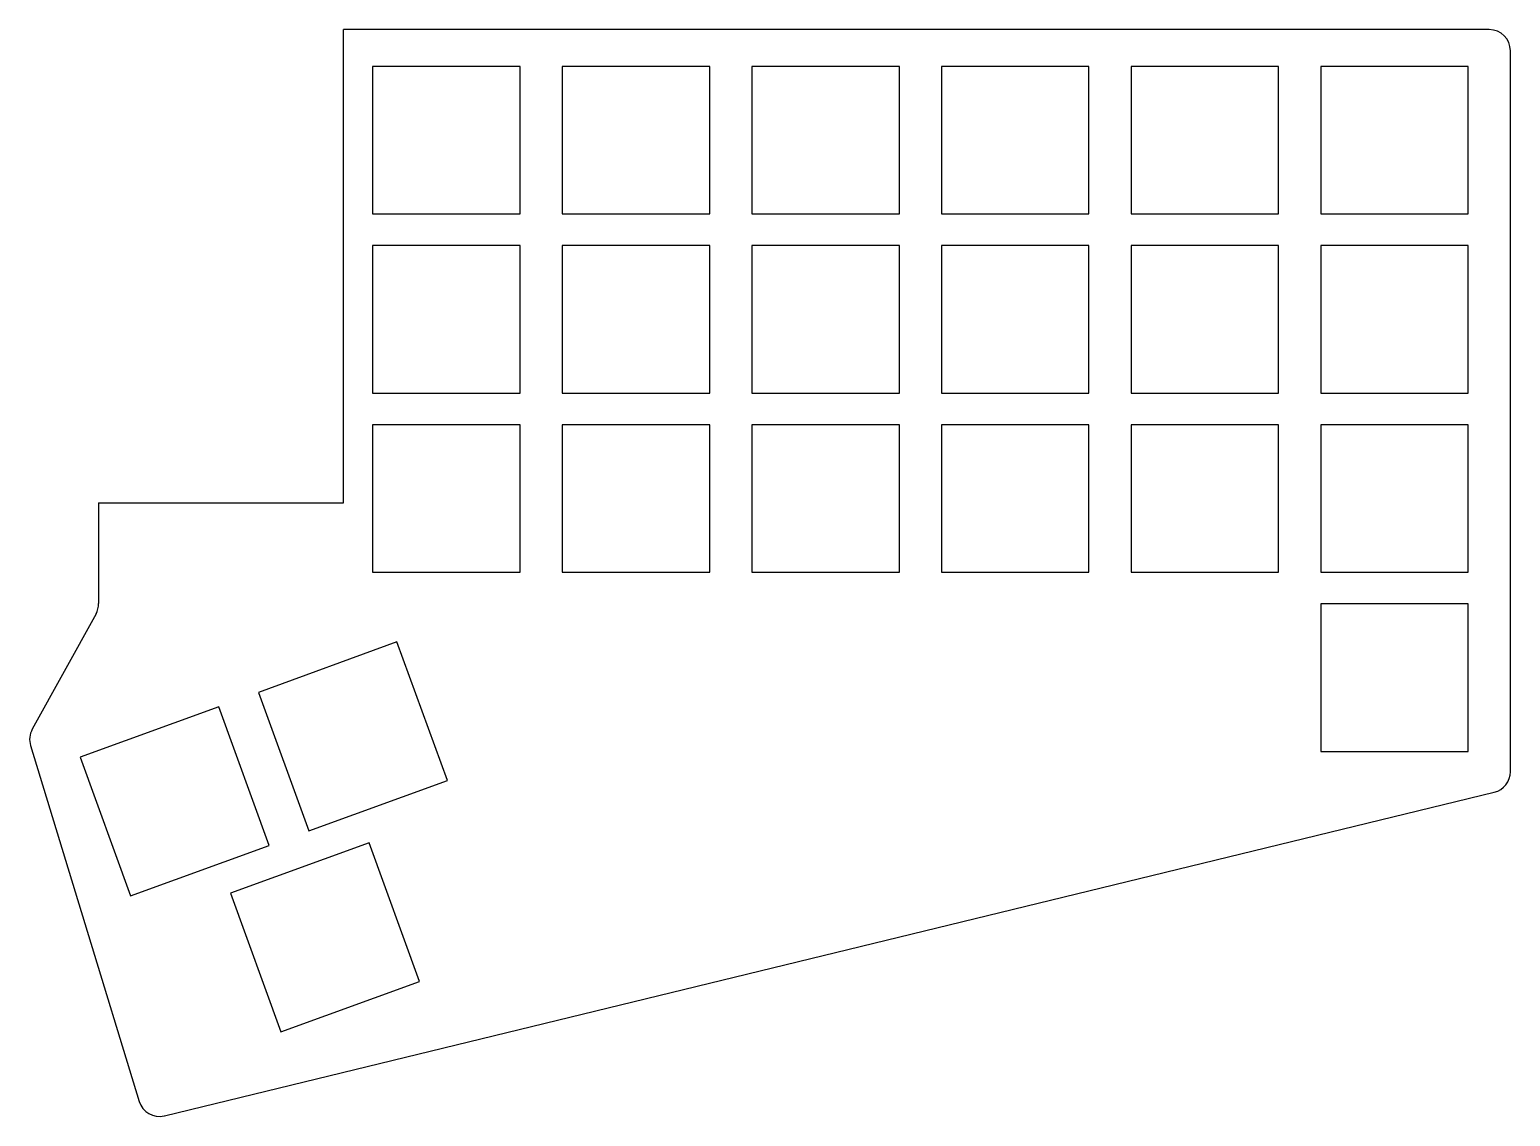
# Model space of a CAD drawing. Header units: millimetres. Extents: x 280 to 421, y -142 to -38.
import ezdxf

# ---------------------------------------------------------------- set-up
doc = ezdxf.new("R2010")
doc.units = ezdxf.units.MM

msp = doc.modelspace()

# ---------------------------------------------------------------- linework, layer by layer
for p, q in [((419, -38.5), (310.25, -38.5)), ((310.25, -83.4), (310.25, -38.5)), ((421, -108.93), (421, -40.5)), ((327, -42), (313, -42)), ((313, -42), (313, -56)), ((327, -56), (327, -42)), ((345, -42), (331, -42)), ((331, -42), (331, -56)), ((345, -56), (345, -42)), ((363, -42), (349, -42)), ((349, -42), (349, -56)), ((363, -56), (363, -42)), ((381, -42), (367, -42)), ((367, -42), (367, -56)), ((381, -56), (381, -42)), ((399, -42), (385, -42)), ((385, -42), (385, -56)), ((399, -56), (399, -42)), ((417, -42), (403, -42)), ((403, -42), (403, -56)), ((417, -56), (417, -42)), ((313, -56), (327, -56)), ((331, -56), (345, -56)), ((349, -56), (363, -56)), ((367, -56), (381, -56)), ((385, -56), (399, -56)), ((403, -56), (417, -56)), ((327, -59), (313, -59)), ((313, -59), (313, -73)), ((327, -73), (327, -59)), ((345, -59), (331, -59)), ((331, -59), (331, -73)), ((345, -73), (345, -59)), ((363, -59), (349, -59)), ((349, -59), (349, -73)), ((363, -73), (363, -59)), ((381, -59), (367, -59)), ((367, -59), (367, -73)), ((381, -73), (381, -59)), ((399, -59), (385, -59)), ((385, -59), (385, -73)), ((399, -73), (399, -59)), ((417, -59), (403, -59)), ((403, -59), (403, -73)), ((417, -73), (417, -59)), ((313, -73), (327, -73)), ((331, -73), (345, -73)), ((349, -73), (363, -73)), ((367, -73), (381, -73)), ((385, -73), (399, -73)), ((403, -73), (417, -73)), ((327, -76), (313, -76)), ((313, -76), (313, -90)), ((327, -90), (327, -76)), ((345, -76), (331, -76)), ((331, -76), (331, -90)), ((345, -90), (345, -76)), ((363, -76), (349, -76)), ((349, -76), (349, -90)), ((363, -90), (363, -76)), ((381, -76), (367, -76)), ((367, -76), (367, -90)), ((381, -90), (381, -76)), ((399, -76), (385, -76)), ((385, -76), (385, -90)), ((399, -90), (399, -76)), ((417, -76), (403, -76)), ((403, -76), (403, -90)), ((417, -90), (417, -76)), ((287, -83.4), (287, -92.98)), ((287, -83.4), (310.25, -83.4)), ((313, -90), (327, -90)), ((331, -90), (345, -90)), ((349, -90), (363, -90)), ((367, -90), (381, -90)), ((385, -90), (399, -90)), ((403, -90), (417, -90)), ((286.75, -93.95), (280.7, -104.9)), ((417, -93), (403, -93)), ((403, -93), (403, -107)), ((417, -107), (417, -93)), ((315.31, -96.62), (302.16, -101.41)), ((320.1, -109.78), (315.31, -96.62)), ((302.16, -101.41), (306.94, -114.56)), ((298.4, -102.78), (285.24, -107.56)), ((303.19, -115.93), (298.4, -102.78)), ((280.53, -106.45), (290.85, -140.23)), ((285.24, -107.56), (290.03, -120.72)), ((403, -107), (417, -107)), ((293.24, -141.59), (419.47, -110.87)), ((306.94, -114.56), (320.1, -109.78)), ((290.03, -120.72), (303.19, -115.93)), ((312.67, -115.67), (299.51, -120.46)), ((317.46, -128.83), (312.67, -115.67)), ((299.51, -120.46), (304.3, -133.62)), ((304.3, -133.62), (317.46, -128.83))]:
    msp.add_line(p, q)
for centre, start, end in [((419, -40.5), 0, 90), ((285, -92.98), 331.0637, 0), ((282.45, -105.87), 151.0637, 196.9872), ((419, -108.93), 283.6766, 0), ((292.76, -139.65), 196.9872, 283.6766)]:
    msp.add_arc(centre, 2, start, end)

doc.saveas('drawing.dxf')
